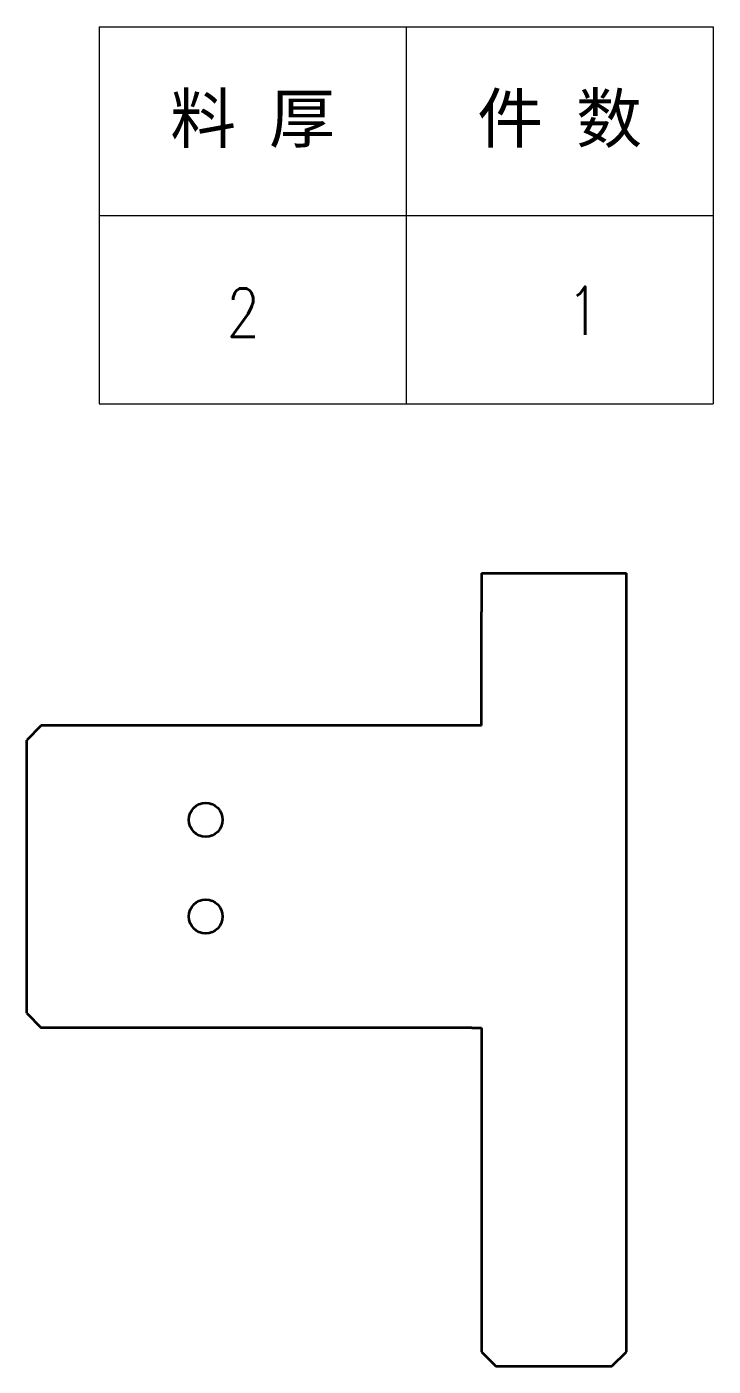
# Model space of a CAD drawing. Header units: millimetres. Extents: x 1333 to 359964, y -52803 to -5704.
# Drawn here: x 177352.5 to 177494.4, y -26035 to -25758 of the extents above; entities that cross this region are included whole.
import ezdxf
from ezdxf.enums import TextEntityAlignment as Align

# ---------------------------------------------------------------- set-up
doc = ezdxf.new("R2010")
doc.units = ezdxf.units.MM
doc.header["$LTSCALE"] = 0.5
doc.layers.add('标注线', color=3, linetype='Continuous', lineweight=18)
doc.layers.add('粗实线', color=7, linetype='Continuous', lineweight=35)
doc.styles.add('DIM', font='romans.shx', dxfattribs={"width": 0.8, "bigfont": 'bigfont.shx'})
doc.styles.get("Standard").update_dxf_attribs({"font": 'simplex.shx'})

# ---------------------------------------------------------------- blocks, each defined once
blk = doc.blocks.new('*T481')
at = {"color": 0, "linetype": 'ByBlock', "lineweight": -2, "transparency": 16777216}
for p, q in [((0, 0), (127, 0)), ((0, 0), (0, -78)), ((63.5, 0), (63.5, -78)), ((127, 0), (127, -78)), ((0, -39), (127, -39)), ((0, -78), (127, -78))]:
    blk.add_line(p, q, dxfattribs=at)
at = {"color": 0, "transparency": 16777216, "char_height": 10, "width": 60.5, "attachment_point": 5}
for s, insert in [('{\\fSimSun|b0|i0|c134|p2;料 厚}', (31.75, -19.5)), ('{\\fSimSun|b0|i0|c134|p2;件 数}', (95.25, -19.5))]:
    blk.add_mtext(s, dxfattribs=dict(at, insert=insert))
blk = doc.blocks.new('拆图参数')
blk.add_blockref('*T481', (-63.5, 78))
at = {"style": 'DIM', "width": 0.8}
blk.add_attdef('6', text='', height=10, dxfattribs=at).set_placement((-37.13, 18.91), align=Align.MIDDLE_LEFT)
blk.add_attdef('1', text='', height=10, dxfattribs=at).set_placement((36.65, 19.27), align=Align.MIDDLE_CENTER)

msp = doc.modelspace()

# ---------------------------------------------------------------- linework, layer by layer
at = {"layer": '粗实线', "lineweight": 35, "ltscale": 0.100004}
for p, q in [((177446.464, -25870.983), (177446.464, -25878.983)), ((177446.464, -25870.983), (177476.464, -25870.983)), ((177476.464, -25878.983), (177476.464, -25870.983)), ((177446.465, -25902.483), (177446.465, -25878.983)), ((177476.465, -25964.983), (177476.465, -25878.983)), ((177444.465, -25902.483), (177355.465, -25902.483)), ((177446.465, -25902.483), (177444.465, -25902.483)), ((177352.465, -25961.983), (177355.465, -25964.983)), ((177444.465, -25964.983), (177355.465, -25964.983)), ((177440.462, -25964.983), (177440.464, -25964.983)), ((177444.465, -25964.983), (177446.465, -25964.983)), ((177446.464, -25964.983), (177446.464, -26031.983)), ((177476.464, -26031.983), (177476.464, -25964.983)), ((177446.462, -25968.983), (177446.464, -25968.983)), ((177446.464, -26031.983), (177449.464, -26034.983)), ((177473.464, -26034.983), (177476.464, -26031.983)), ((177449.464, -26034.983), (177473.464, -26034.983))]:
    msp.add_line(p, q, dxfattribs=at)
at = {"layer": '粗实线', "lineweight": 35}
for p in [(177355.465, -25902.483), (177352.465, -25961.983)]:
    msp.add_line(p, (177352.465, -25905.483), dxfattribs=at)
for centre in [(177389.464, -25921.983), (177389.465, -25941.983)]:
    msp.add_circle(centre, 3.5, dxfattribs=at)

# ---------------------------------------------------------------- block references
at = {"layer": '标注线'}
msp.add_blockref('拆图参数', (177430.898, -25835.985), dxfattribs=at).add_auto_attribs({'1': '1', '6': '2'})

doc.saveas('drawing.dxf')
